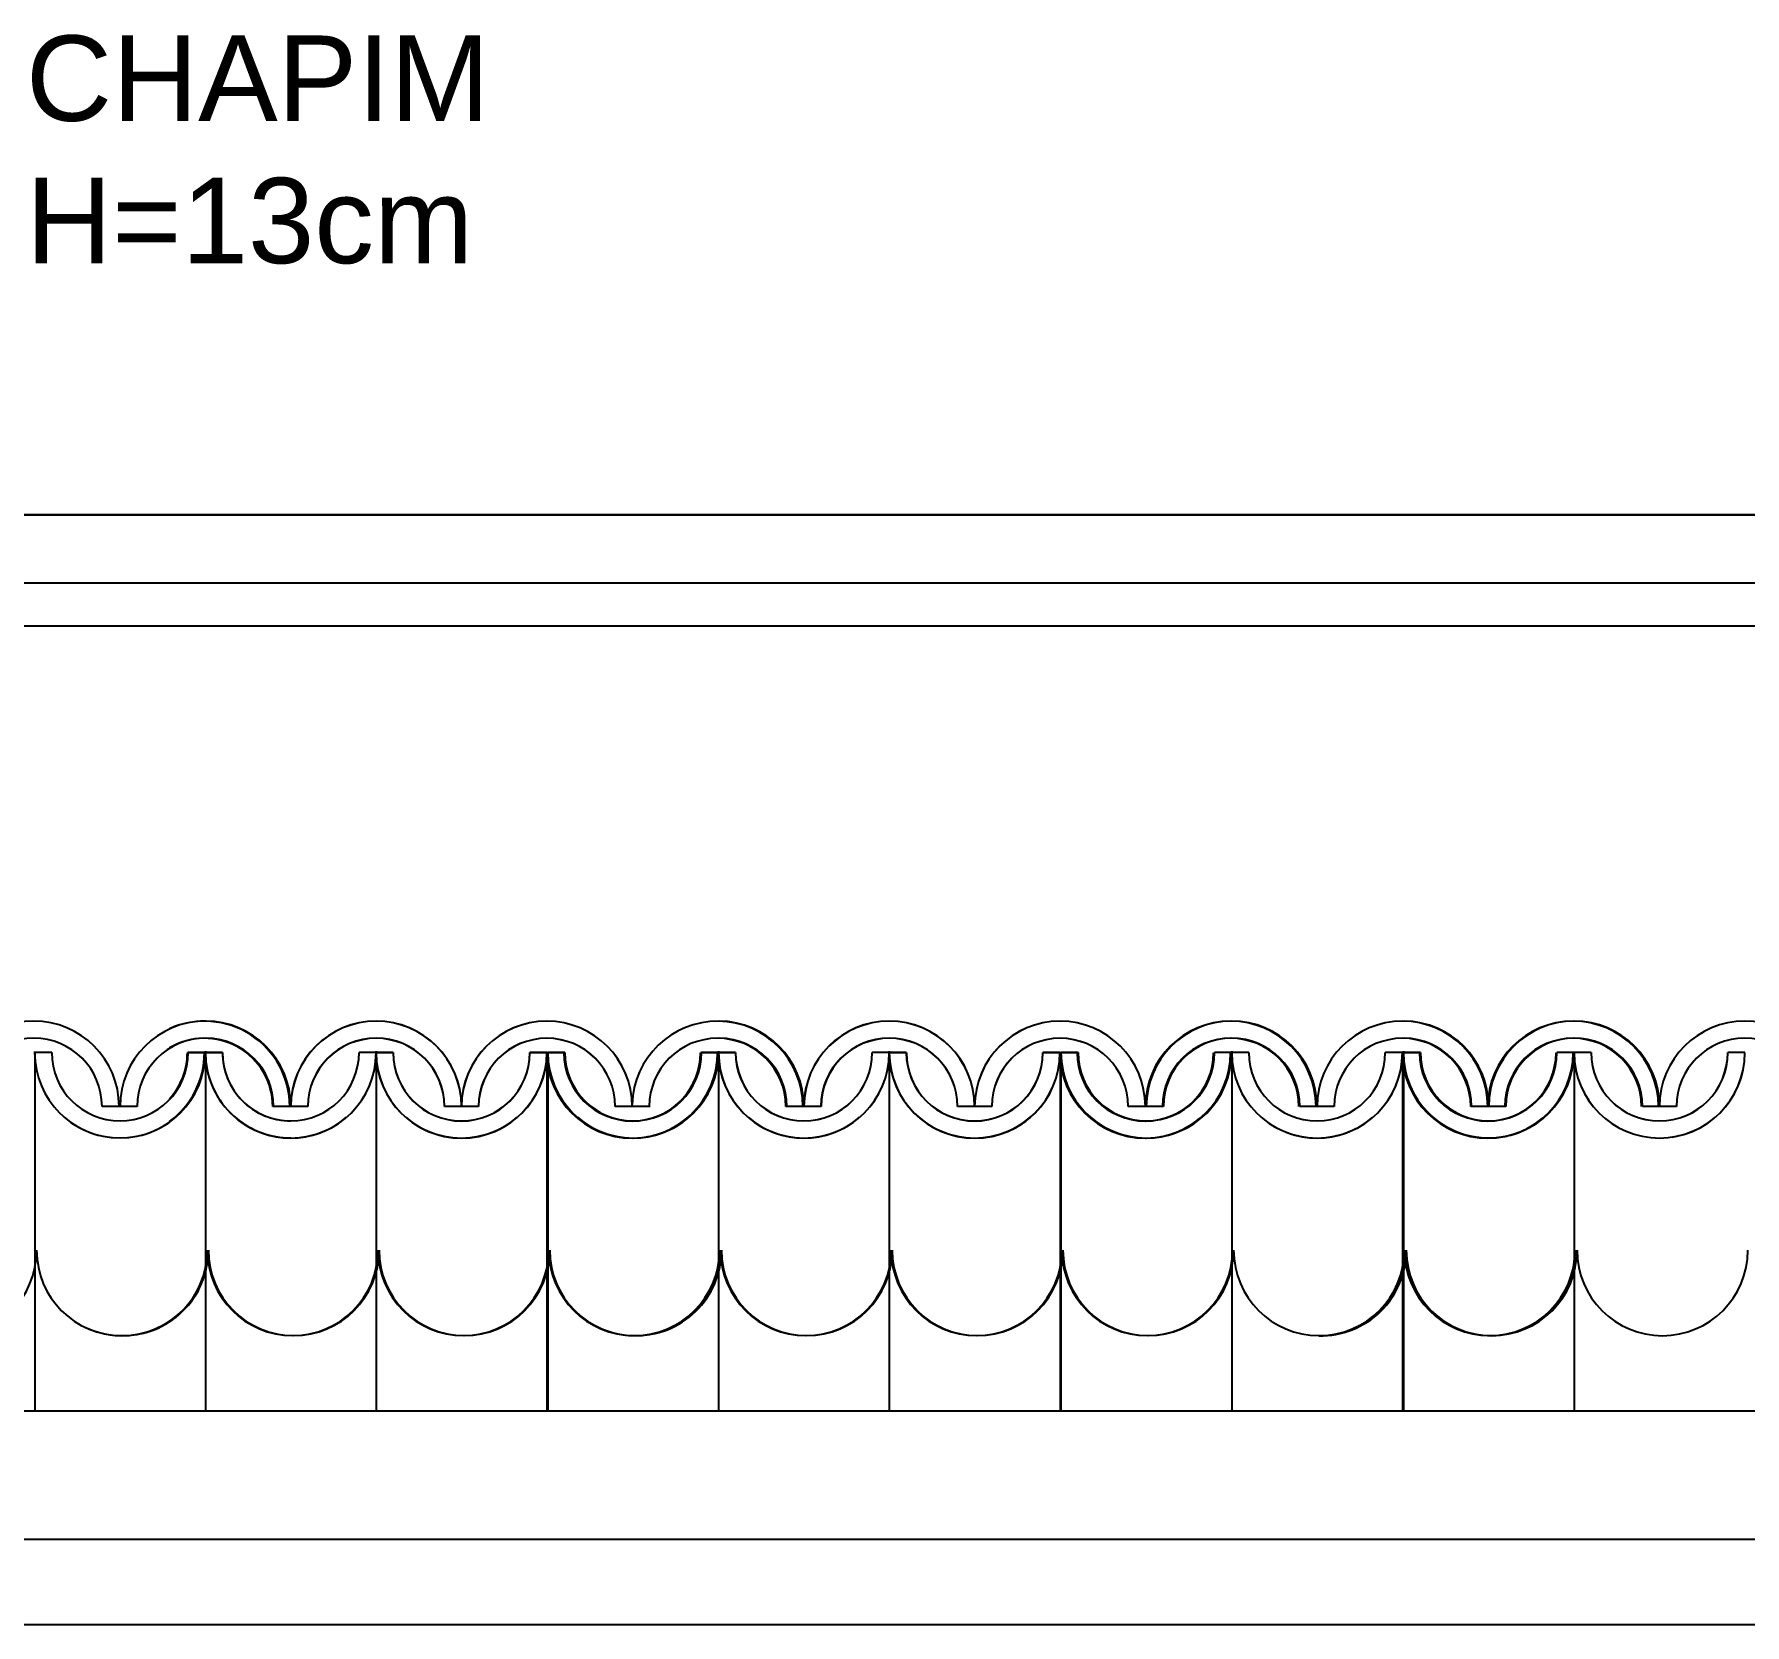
# Model space of a CAD drawing. Header units: millimetres. Extents: x 3724 to 8454, y 143 to 322.
# Drawn here: x 3743.965 to 3745.969, y 149.465 to 151.327 of the extents above; entities that cross this region are included whole.
import ezdxf

# ---------------------------------------------------------------- set-up
doc = ezdxf.new("R2010")
doc.units = ezdxf.units.MM
doc.header["$LTSCALE"] = 20
for name, color, linetype in [('A-PEN-08', 8, 'Continuous'), ('A-PEN-B', 5, 'Continuous'), ('A-PEN-C', 4, 'Continuous'), ('BANHEIRO', 6, 'Continuous')]:
    doc.layers.add(name, color=color, linetype=linetype)
doc.layers.add('COTAS', color=53, linetype='Continuous', lineweight=9)
doc.styles.add('CARIMBO_DADOS', font='arial.ttf', dxfattribs={"height": 0.1})
doc.styles.get("Standard").update_dxf_attribs({"font": 'ARIALUNI.TTF', "height": 0.3})
doc.dimstyles.get("Standard").update_dxf_attribs({"dimtxt": 0.18, "dimasz": 0.18, "dimexe": 0.18, "dimexo": 0.0625, "dimgap": 0.09, "dimtad": 0, "dimtih": 1, "dimtoh": 1, "dimdec": 4, "dimzin": 0, "dimdsep": 46, "dimtxsty": 'Standard', "dimcen": 0.09, "dimadec": 0, "dimazin": 0, "dimtfac": 1, "dimtdec": 4, "dimtofl": 0, "dimtmove": 0, "dimatfit": 3, "dimfxl": 1, "dimtolj": 1, "dimtzin": 0, "dimarcsym": 0})

# ---------------------------------------------------------------- blocks, each defined once
blk = doc.blocks.new('CIRCULOS')
at = {"layer": 'COTAS'}
for p, q in [((0, 4), (0, -4)), ((-4, 0), (4, 0))]:
    blk.add_line(p, q, dxfattribs=at)
for radius in [2, 1]:
    blk.add_circle((0, 0), radius, dxfattribs=at)

msp = doc.modelspace()

# ---------------------------------------------------------------- linework, layer by layer
at = {"layer": 'A-PEN-08', "ltscale": 0.05}
for p, q in [((3743.9658, 150.1347), (3743.9658, 149.7146)), ((3743.9658, 150.1347), (3743.9658, 149.7146)), ((3744.1658, 150.1365), (3744.1658, 149.7146)), ((3744.1658, 150.1365), (3744.1658, 149.7146)), ((3744.1658, 150.1347), (3744.1658, 149.7146)), ((3744.1658, 150.1347), (3744.1658, 149.7146)), ((3744.3658, 150.1365), (3744.3658, 149.7146)), ((3744.3658, 150.1365), (3744.3658, 149.7146)), ((3744.3658, 150.1355), (3744.3658, 149.7146)), ((3744.3658, 150.1355), (3744.3658, 149.7146)), ((3744.5657, 150.1355), (3744.5657, 149.7146)), ((3744.5657, 150.1355), (3744.5657, 149.7146)), ((3744.5669, 150.1347), (3744.5669, 149.7146)), ((3744.5669, 150.1347), (3744.5669, 149.7146)), ((3744.7669, 150.1365), (3744.7669, 149.7146)), ((3744.7669, 150.1365), (3744.7669, 149.7146)), ((3744.7669, 150.1365), (3744.7669, 149.7146)), ((3744.7669, 150.1365), (3744.7669, 149.7146)), ((3744.7669, 150.1347), (3744.7669, 149.7146)), ((3744.7669, 150.1347), (3744.7669, 149.7146)), ((3744.9669, 150.1365), (3744.9669, 149.7146)), ((3744.9669, 150.1365), (3744.9669, 149.7146)), ((3744.9669, 150.1355), (3744.9669, 149.7146)), ((3744.9669, 150.1355), (3744.9669, 149.7146)), ((3745.1669, 150.1355), (3745.1669, 149.7146)), ((3745.1669, 150.1355), (3745.1669, 149.7146)), ((3745.168, 150.1347), (3745.168, 149.7146)), ((3745.168, 150.1347), (3745.168, 149.7146)), ((3745.368, 150.1365), (3745.368, 149.7146)), ((3745.368, 150.1365), (3745.368, 149.7146)), ((3745.568, 150.1355), (3745.568, 149.7146)), ((3745.568, 150.1355), (3745.568, 149.7146)), ((3745.5692, 150.1364), (3745.5692, 149.7146)), ((3745.5692, 150.1364), (3745.5692, 149.7146)), ((3745.7691, 150.1355), (3745.7691, 149.7146)), ((3745.7691, 150.1355), (3745.7691, 149.7146)), ((3749.0771, 149.7146), (3742.3271, 149.7146)), ((3749.0771, 149.7146), (3742.3271, 149.7146))]:
    msp.add_line(p, q, dxfattribs=at)
for centre, start in [((3743.8681, 149.9031), 180), ((3743.8681, 149.9031), 180), ((3744.068, 149.9031), 180), ((3744.068, 149.9031), 180), ((3744.068, 149.9032), 243.6201), ((3744.068, 149.9032), 243.6201), ((3744.0692, 149.9032), 268.6072), ((3744.0692, 149.9032), 268.6072), ((3744.268, 149.9032), 180), ((3744.268, 149.9032), 180), ((3744.2692, 149.9032), 180), ((3744.2692, 149.9032), 180), ((3744.468, 149.9032), 180), ((3744.468, 149.9032), 180), ((3744.4692, 149.9032), 180), ((3744.4692, 149.9032), 180), ((3744.668, 149.9032), 180), ((3744.668, 149.9032), 180), ((3744.6691, 149.9032), 180), ((3744.6691, 149.9032), 180), ((3744.6692, 149.9032), 243.6201), ((3744.6692, 149.9032), 243.6201), ((3744.6703, 149.9032), 268.6072), ((3744.6703, 149.9032), 268.6072), ((3744.8691, 149.9032), 180), ((3744.8691, 149.9032), 180), ((3744.8703, 149.9032), 180), ((3744.8703, 149.9032), 180), ((3745.0691, 149.9032), 180), ((3745.0691, 149.9032), 180), ((3745.0703, 149.9032), 180), ((3745.0703, 149.9032), 180), ((3745.2691, 149.9032), 180), ((3745.2691, 149.9032), 180), ((3745.2703, 149.9032), 180), ((3745.2703, 149.9032), 180), ((3745.4703, 149.9032), 180), ((3745.4703, 149.9032), 180), ((3745.4726, 149.9031), 268.6072), ((3745.4726, 149.9031), 268.6072), ((3745.6703, 149.9032), 180), ((3745.6703, 149.9032), 180), ((3745.6726, 149.9031), 180), ((3745.6726, 149.9031), 180), ((3745.8726, 149.9031), 180), ((3745.8726, 149.9031), 180)]:
    msp.add_arc(centre, 0.1, start, 0, dxfattribs=at)
at = {"layer": 'A-PEN-B', "ltscale": 0.05}
for p, q in [((3749.2271, 150.7646), (3742.1771, 150.7646)), ((3749.2271, 150.7646), (3742.1771, 150.7646)), ((3749.2271, 149.5646), (3742.1771, 149.5646)), ((3749.2271, 149.5646), (3742.1771, 149.5646)), ((3749.2271, 149.4646), (3742.1771, 149.4646)), ((3749.2271, 149.4646), (3742.1771, 149.4646))]:
    msp.add_line(p, q, dxfattribs=at)
at = {"layer": 'A-PEN-C', "ltscale": 0.05}
for p, q in [((3742.4271, 150.7646), (3748.9771, 150.7646)), ((3742.4271, 150.7646), (3748.9771, 150.7646)), ((3742.4271, 150.6846), (3748.9771, 150.6846)), ((3742.4271, 150.6846), (3748.9771, 150.6846)), ((3742.3771, 150.6346), (3749.0271, 150.6346)), ((3742.3771, 150.6346), (3749.0271, 150.6346))]:
    msp.add_line(p, q, dxfattribs=at)
at = {"layer": 'BANHEIRO', "ltscale": 0.05}
for p, q in [((3743.9846, 150.1346), (3743.9646, 150.1346)), ((3743.9846, 150.1346), (3743.9646, 150.1346)), ((3743.9857, 150.1347), (3743.9657, 150.1347)), ((3743.9857, 150.1347), (3743.9657, 150.1347)), ((3743.9858, 150.1347), (3743.9658, 150.1347)), ((3743.9858, 150.1347), (3743.9658, 150.1347)), ((3744.1646, 150.1345), (3744.1446, 150.1345)), ((3744.1646, 150.1345), (3744.1446, 150.1345)), ((3744.1657, 150.1347), (3744.1457, 150.1347)), ((3744.1657, 150.1347), (3744.1457, 150.1347)), ((3744.1846, 150.1345), (3744.1646, 150.1345)), ((3744.1846, 150.1345), (3744.1646, 150.1345)), ((3744.1857, 150.1347), (3744.1657, 150.1347)), ((3744.1857, 150.1347), (3744.1657, 150.1347)), ((3744.1857, 150.1346), (3744.1657, 150.1346)), ((3744.1857, 150.1346), (3744.1657, 150.1346)), ((3744.1857, 150.1346), (3744.1657, 150.1346)), ((3744.1857, 150.1346), (3744.1657, 150.1346)), ((3744.1858, 150.1346), (3744.1658, 150.1346)), ((3744.1858, 150.1346), (3744.1658, 150.1346)), ((3744.3657, 150.1346), (3744.3457, 150.1346)), ((3744.3657, 150.1346), (3744.3457, 150.1346)), ((3744.3657, 150.1346), (3744.3457, 150.1346)), ((3744.3657, 150.1346), (3744.3457, 150.1346)), ((3744.3857, 150.1346), (3744.3657, 150.1346)), ((3744.3857, 150.1346), (3744.3657, 150.1346)), ((3744.3858, 150.1345), (3744.3658, 150.1345)), ((3744.3858, 150.1345), (3744.3658, 150.1345)), ((3744.5657, 150.1346), (3744.5457, 150.1346)), ((3744.5657, 150.1346), (3744.5457, 150.1346)), ((3744.5657, 150.1345), (3744.5457, 150.1345)), ((3744.5657, 150.1345), (3744.5457, 150.1345)), ((3744.5857, 150.1345), (3744.5657, 150.1345)), ((3744.5857, 150.1345), (3744.5657, 150.1345)), ((3744.5858, 150.1345), (3744.5658, 150.1345)), ((3744.5858, 150.1345), (3744.5658, 150.1345)), ((3744.5869, 150.1346), (3744.5669, 150.1346)), ((3744.5869, 150.1346), (3744.5669, 150.1346)), ((3744.5869, 150.1346), (3744.5669, 150.1346)), ((3744.5869, 150.1346), (3744.5669, 150.1346)), ((3744.7657, 150.1345), (3744.7457, 150.1345)), ((3744.7657, 150.1345), (3744.7457, 150.1345)), ((3744.7669, 150.1346), (3744.7469, 150.1346)), ((3744.7669, 150.1346), (3744.7469, 150.1346)), ((3744.7857, 150.1345), (3744.7657, 150.1345)), ((3744.7857, 150.1345), (3744.7657, 150.1345)), ((3744.7868, 150.1346), (3744.7668, 150.1346)), ((3744.7868, 150.1346), (3744.7668, 150.1346)), ((3744.7869, 150.1346), (3744.7669, 150.1346)), ((3744.7869, 150.1346), (3744.7669, 150.1346)), ((3744.7869, 150.1346), (3744.7669, 150.1346)), ((3744.7869, 150.1346), (3744.7669, 150.1346)), ((3744.7869, 150.1346), (3744.7669, 150.1346)), ((3744.7869, 150.1346), (3744.7669, 150.1346)), ((3744.9668, 150.1346), (3744.9468, 150.1346)), ((3744.9668, 150.1346), (3744.9468, 150.1346)), ((3744.9669, 150.1346), (3744.9469, 150.1346)), ((3744.9669, 150.1346), (3744.9469, 150.1346)), ((3744.9868, 150.1346), (3744.9668, 150.1346)), ((3744.9868, 150.1346), (3744.9668, 150.1346)), ((3744.9869, 150.1345), (3744.9669, 150.1345)), ((3744.9869, 150.1345), (3744.9669, 150.1345)), ((3745.1668, 150.1346), (3745.1468, 150.1346)), ((3745.1668, 150.1346), (3745.1468, 150.1346)), ((3745.1669, 150.1345), (3745.1469, 150.1345)), ((3745.1669, 150.1345), (3745.1469, 150.1345)), ((3745.1869, 150.1345), (3745.1669, 150.1345)), ((3745.1869, 150.1345), (3745.1669, 150.1345)), ((3745.1869, 150.1345), (3745.1669, 150.1345)), ((3745.1869, 150.1345), (3745.1669, 150.1345)), ((3745.188, 150.1346), (3745.168, 150.1346)), ((3745.188, 150.1346), (3745.168, 150.1346)), ((3745.188, 150.1346), (3745.168, 150.1346)), ((3745.188, 150.1346), (3745.168, 150.1346)), ((3745.368, 150.1346), (3745.348, 150.1346)), ((3745.368, 150.1346), (3745.348, 150.1346)), ((3745.388, 150.1346), (3745.368, 150.1346)), ((3745.388, 150.1346), (3745.368, 150.1346)), ((3745.568, 150.1346), (3745.548, 150.1346)), ((3745.568, 150.1346), (3745.548, 150.1346)), ((3745.588, 150.1345), (3745.568, 150.1345)), ((3745.588, 150.1345), (3745.568, 150.1345)), ((3745.5891, 150.1347), (3745.5691, 150.1347)), ((3745.5891, 150.1347), (3745.5691, 150.1347)), ((3745.7691, 150.1347), (3745.7491, 150.1347)), ((3745.7691, 150.1347), (3745.7491, 150.1347)), ((3745.7892, 150.1346), (3745.7692, 150.1346)), ((3745.7892, 150.1346), (3745.7692, 150.1346)), ((3745.9691, 150.1346), (3745.9491, 150.1346)), ((3745.9691, 150.1346), (3745.9491, 150.1346)), ((3744.0646, 150.0715), (3744.0446, 150.0715)), ((3744.0646, 150.0715), (3744.0446, 150.0715)), ((3744.0658, 150.0715), (3744.0458, 150.0715)), ((3744.0658, 150.0715), (3744.0458, 150.0715)), ((3744.0717, 150.0715), (3744.0657, 150.0715)), ((3744.0857, 150.0715), (3744.0657, 150.0715)), ((3744.0717, 150.0715), (3744.0657, 150.0715)), ((3744.0857, 150.0715), (3744.0657, 150.0715)), ((3744.2646, 150.0714), (3744.2446, 150.0714)), ((3744.2646, 150.0714), (3744.2446, 150.0714)), ((3744.2657, 150.0715), (3744.2457, 150.0715)), ((3744.2657, 150.0715), (3744.2457, 150.0715)), ((3744.2657, 150.0715), (3744.2457, 150.0715)), ((3744.2657, 150.0715), (3744.2457, 150.0715)), ((3744.2658, 150.0715), (3744.2458, 150.0715)), ((3744.2658, 150.0715), (3744.2458, 150.0715)), ((3744.2717, 150.0715), (3744.2657, 150.0715)), ((3744.2858, 150.0715), (3744.2657, 150.0715)), ((3744.2717, 150.0715), (3744.2657, 150.0715)), ((3744.2857, 150.0715), (3744.2657, 150.0715)), ((3744.2658, 150.0715), (3744.2657, 150.0715)), ((3744.2658, 150.0715), (3744.2657, 150.0715)), ((3744.2717, 150.0715), (3744.2657, 150.0715)), ((3744.2858, 150.0715), (3744.2657, 150.0715)), ((3744.2717, 150.0715), (3744.2657, 150.0715)), ((3744.2857, 150.0715), (3744.2657, 150.0715)), ((3744.2658, 150.0715), (3744.2657, 150.0715)), ((3744.2658, 150.0715), (3744.2657, 150.0715)), ((3744.4657, 150.0715), (3744.4457, 150.0715)), ((3744.4657, 150.0715), (3744.4457, 150.0715)), ((3744.4658, 150.0714), (3744.4458, 150.0714)), ((3744.4658, 150.0714), (3744.4458, 150.0714)), ((3744.4717, 150.0715), (3744.4657, 150.0715)), ((3744.4858, 150.0715), (3744.4657, 150.0715)), ((3744.4717, 150.0715), (3744.4657, 150.0715)), ((3744.4858, 150.0715), (3744.4657, 150.0715)), ((3744.4857, 150.0714), (3744.4657, 150.0714)), ((3744.4857, 150.0714), (3744.4657, 150.0714)), ((3744.6657, 150.0714), (3744.6457, 150.0714)), ((3744.6657, 150.0714), (3744.6457, 150.0714)), ((3744.6658, 150.0714), (3744.6458, 150.0714)), ((3744.6658, 150.0714), (3744.6458, 150.0714)), ((3744.6669, 150.0715), (3744.6469, 150.0715)), ((3744.6669, 150.0715), (3744.6469, 150.0715)), ((3744.6857, 150.0714), (3744.6657, 150.0714)), ((3744.6857, 150.0714), (3744.6657, 150.0714)), ((3744.6728, 150.0715), (3744.6669, 150.0715)), ((3744.6869, 150.0715), (3744.6669, 150.0715)), ((3744.6728, 150.0715), (3744.6669, 150.0715)), ((3744.6869, 150.0715), (3744.6669, 150.0715)), ((3744.8657, 150.0714), (3744.8457, 150.0714)), ((3744.8657, 150.0714), (3744.8457, 150.0714)), ((3744.8669, 150.0715), (3744.8469, 150.0715)), ((3744.8669, 150.0715), (3744.8469, 150.0715)), ((3744.8669, 150.0715), (3744.8469, 150.0715)), ((3744.8669, 150.0715), (3744.8469, 150.0715)), ((3744.8728, 150.0715), (3744.8668, 150.0715)), ((3744.8868, 150.0715), (3744.8668, 150.0715)), ((3744.8728, 150.0715), (3744.8668, 150.0715)), ((3744.8868, 150.0715), (3744.8668, 150.0715)), ((3744.8728, 150.0715), (3744.8669, 150.0715)), ((3744.8869, 150.0715), (3744.8669, 150.0715)), ((3744.8728, 150.0715), (3744.8669, 150.0715)), ((3744.8869, 150.0715), (3744.8669, 150.0715)), ((3745.0668, 150.0715), (3745.0468, 150.0715)), ((3745.0668, 150.0715), (3745.0468, 150.0715)), ((3745.0669, 150.0714), (3745.0469, 150.0714)), ((3745.0669, 150.0714), (3745.0469, 150.0714)), ((3745.0728, 150.0715), (3745.0668, 150.0715)), ((3745.0869, 150.0715), (3745.0668, 150.0715)), ((3745.0728, 150.0715), (3745.0668, 150.0715)), ((3745.0869, 150.0715), (3745.0668, 150.0715)), ((3745.0869, 150.0714), (3745.0669, 150.0714)), ((3745.0869, 150.0714), (3745.0669, 150.0714)), ((3745.2669, 150.0714), (3745.2469, 150.0714)), ((3745.2669, 150.0714), (3745.2469, 150.0714)), ((3745.2669, 150.0714), (3745.2469, 150.0714)), ((3745.2669, 150.0714), (3745.2469, 150.0714)), ((3745.268, 150.0715), (3745.248, 150.0715)), ((3745.268, 150.0715), (3745.248, 150.0715)), ((3745.2868, 150.0714), (3745.2668, 150.0714)), ((3745.2868, 150.0714), (3745.2668, 150.0714)), ((3745.274, 150.0715), (3745.268, 150.0715)), ((3745.288, 150.0715), (3745.268, 150.0715)), ((3745.274, 150.0715), (3745.268, 150.0715)), ((3745.288, 150.0715), (3745.268, 150.0715)), ((3745.468, 150.0715), (3745.448, 150.0715)), ((3745.468, 150.0715), (3745.448, 150.0715)), ((3745.474, 150.0715), (3745.468, 150.0715)), ((3745.488, 150.0715), (3745.468, 150.0715)), ((3745.474, 150.0715), (3745.468, 150.0715)), ((3745.488, 150.0715), (3745.468, 150.0715)), ((3745.668, 150.0714), (3745.648, 150.0714)), ((3745.668, 150.0714), (3745.648, 150.0714)), ((3745.6691, 150.0715), (3745.6491, 150.0715)), ((3745.6691, 150.0715), (3745.6491, 150.0715)), ((3745.688, 150.0714), (3745.668, 150.0714)), ((3745.688, 150.0714), (3745.668, 150.0714)), ((3745.6751, 150.0715), (3745.6691, 150.0715)), ((3745.6892, 150.0715), (3745.6691, 150.0715)), ((3745.6751, 150.0715), (3745.6691, 150.0715)), ((3745.6892, 150.0715), (3745.6691, 150.0715)), ((3745.8692, 150.0715), (3745.8492, 150.0715)), ((3745.8692, 150.0715), (3745.8492, 150.0715)), ((3745.8891, 150.0715), (3745.8691, 150.0715)), ((3745.8891, 150.0715), (3745.8691, 150.0715))]:
    msp.add_line(p, q, dxfattribs=at)
for centre, radius, start, end in [((3744.0782, 150.1008), 0.1, 180, 180), ((3744.0782, 150.1008), 0.1, 180, 180), ((3744.0782, 150.1008), 0.1, 180, 180), ((3744.0782, 150.1008), 0.1, 180, 180), ((3744.2782, 150.1007), 0.1, 180, 180), ((3744.2782, 150.1007), 0.1, 180, 180), ((3744.2782, 150.1007), 0.1, 180, 180), ((3744.2782, 150.1007), 0.1, 180, 180), ((3744.6793, 150.1007), 0.1, 180, 180), ((3744.6793, 150.1007), 0.1, 180, 180), ((3744.6793, 150.1007), 0.1, 180, 180), ((3744.6793, 150.1007), 0.1, 180, 180), ((3744.8793, 150.1007), 0.1, 180, 180), ((3744.8793, 150.1007), 0.1, 180, 180), ((3744.8793, 150.1007), 0.1, 180, 180), ((3744.8793, 150.1007), 0.1, 180, 180), ((3745.2805, 150.1007), 0.1, 180, 180), ((3745.2805, 150.1007), 0.1, 180, 180), ((3745.2805, 150.1007), 0.1, 180, 180), ((3745.2805, 150.1007), 0.1, 180, 180), ((3743.9646, 150.0715), 0.1, 0, 180), ((3743.9646, 150.0715), 0.1, 0, 180), ((3744.1657, 150.0715), 0.1, 0, 180), ((3744.1657, 150.0715), 0.1, 0, 180), ((3744.1646, 150.0714), 0.1, 0, 114.1599), ((3744.1646, 150.0714), 0.1, 0, 114.1599), ((3744.1657, 150.0715), 0.1, 0, 89.3853), ((3744.1657, 150.0715), 0.1, 0, 89.3853), ((3744.3657, 150.0715), 0.1, 0, 180), ((3744.3657, 150.0715), 0.1, 0, 180), ((3744.3658, 150.0714), 0.1, 0, 179.9658), ((3744.3658, 150.0714), 0.1, 0, 179.9658), ((3744.5657, 150.0714), 0.1, 0, 180), ((3744.5657, 150.0714), 0.1, 0, 180), ((3744.5658, 150.0714), 0.1, 0, 179.9658), ((3744.5658, 150.0714), 0.1, 0, 179.9658), ((3744.7657, 150.0714), 0.1, 0, 178.6712), ((3744.7657, 150.0714), 0.1, 0, 178.6712), ((3744.7669, 150.0715), 0.1, 0, 89.3853), ((3744.7669, 150.0715), 0.1, 0, 89.3853), ((3744.9668, 150.0715), 0.1, 0, 180), ((3744.9668, 150.0715), 0.1, 0, 180), ((3744.9669, 150.0714), 0.1, 0, 179.9658), ((3744.9669, 150.0714), 0.1, 0, 179.9658), ((3745.1669, 150.0714), 0.1, 0, 180), ((3745.1669, 150.0714), 0.1, 0, 179.9658), ((3745.1669, 150.0714), 0.1, 0, 180), ((3745.1669, 150.0714), 0.1, 0, 179.9658), ((3745.3668, 150.0714), 0.1, 0, 180), ((3745.3668, 150.0714), 0.1, 0, 180), ((3745.368, 150.0715), 0.1, 0, 180), ((3745.368, 150.0715), 0.1, 0, 180), ((3745.568, 150.0714), 0.1, 0, 179.9658), ((3745.568, 150.0714), 0.1, 0, 179.9658), ((3745.5691, 150.0715), 0.1, 0, 89.3853), ((3745.5691, 150.0715), 0.1, 0, 89.3853), ((3745.768, 150.0714), 0.1, 0, 180), ((3745.768, 150.0714), 0.1, 0, 180), ((3745.7692, 150.0715), 0.1, 0, 179.9658), ((3745.7692, 150.0715), 0.1, 0, 179.9658), ((3745.9691, 150.0715), 0.1, 0, 180), ((3745.9691, 150.0715), 0.1, 0, 180), ((3743.9646, 150.0715), 0.08, 0, 180), ((3743.9646, 150.0715), 0.08, 0, 180), ((3744.0657, 150.1347), 0.1, 180, 0), ((3744.0657, 150.1347), 0.1, 180, 0), ((3744.0657, 150.1347), 0.08, 180, 0), ((3744.0657, 150.1347), 0.08, 180, 0), ((3744.1657, 150.0715), 0.08, 0, 180), ((3744.1657, 150.0715), 0.08, 0, 180), ((3744.1646, 150.0714), 0.08, 0, 120.7709), ((3744.1646, 150.0714), 0.08, 0, 120.7709), ((3744.0646, 150.1345), 0.08, 317.5948, 0), ((3744.0646, 150.1345), 0.1, 306.2078, 0), ((3744.0646, 150.1345), 0.08, 317.5377, 0), ((3744.0646, 150.1345), 0.1, 306.1696, 0), ((3744.0646, 150.1345), 0.08, 317.5948, 0), ((3744.0646, 150.1345), 0.1, 306.2078, 0), ((3744.0646, 150.1345), 0.08, 317.5377, 0), ((3744.0646, 150.1345), 0.1, 306.1696, 0), ((3744.0658, 150.154), 0.1, 348.8426, 348.9055), ((3744.0658, 150.154), 0.1, 348.8426, 348.9055), ((3744.2657, 150.1347), 0.1, 180, 270.0462), ((3744.2657, 150.1347), 0.1, 180, 270.0462), ((3744.2657, 150.1346), 0.1, 180, 0), ((3744.2657, 150.1346), 0.1, 180, 0), ((3744.2657, 150.1346), 0.1, 180, 0), ((3744.2657, 150.1346), 0.1, 180, 0), ((3744.1657, 150.0715), 0.08, 0, 89.2316), ((3744.1657, 150.0715), 0.08, 0, 89.2316), ((3744.2657, 150.1347), 0.08, 180, 270.0578), ((3744.2657, 150.1347), 0.08, 180, 270.0578), ((3744.2657, 150.1346), 0.08, 180, 0), ((3744.2657, 150.1346), 0.08, 180, 0), ((3744.2657, 150.1346), 0.08, 180, 0), ((3744.2657, 150.1346), 0.08, 180, 0), ((3744.3657, 150.0715), 0.08, 0, 180), ((3744.3657, 150.0715), 0.08, 0, 180), ((3744.3658, 150.0714), 0.08, 0, 179.9573), ((3744.3658, 150.0714), 0.08, 0, 179.9573), ((3744.4657, 150.1346), 0.1, 180, 0), ((3744.4657, 150.1346), 0.1, 180, 0), ((3744.4657, 150.1345), 0.1, 180, 0), ((3744.4657, 150.1345), 0.1, 180, 0), ((3744.4658, 150.1345), 0.1, 180, 0), ((3744.4658, 150.1345), 0.1, 180, 0), ((3744.4657, 150.1346), 0.08, 180, 0), ((3744.4657, 150.1346), 0.08, 180, 0), ((3744.4657, 150.1345), 0.08, 180, 0), ((3744.4657, 150.1345), 0.08, 180, 0), ((3744.4658, 150.1345), 0.08, 180, 0), ((3744.4658, 150.1345), 0.08, 180, 0), ((3744.5657, 150.0714), 0.08, 0, 180), ((3744.5657, 150.0714), 0.08, 0, 180), ((3744.5658, 150.0714), 0.08, 0, 179.9573), ((3744.5658, 150.0714), 0.08, 0, 179.9573), ((3744.6657, 150.1345), 0.1, 180, 0), ((3744.6657, 150.1345), 0.1, 180, 0), ((3744.6658, 150.1345), 0.1, 180, 0), ((3744.6658, 150.1345), 0.1, 180, 0), ((3744.6669, 150.1346), 0.1, 180, 0), ((3744.6669, 150.1346), 0.1, 180, 0), ((3744.6657, 150.1345), 0.08, 180, 0), ((3744.6657, 150.1345), 0.08, 180, 0), ((3744.6658, 150.1345), 0.08, 180, 0), ((3744.6658, 150.1345), 0.08, 180, 0), ((3744.6669, 150.1346), 0.08, 180, 0), ((3744.6669, 150.1346), 0.08, 180, 0), ((3744.7657, 150.0714), 0.08, 0, 179.9591), ((3744.7657, 150.0714), 0.08, 0, 179.9591), ((3744.6657, 150.1345), 0.08, 317.5948, 0), ((3744.6657, 150.1345), 0.1, 306.2078, 0), ((3744.6658, 150.1345), 0.08, 317.5377, 0), ((3744.6658, 150.1345), 0.1, 306.1696, 0), ((3744.6657, 150.1345), 0.08, 317.5948, 0), ((3744.6657, 150.1345), 0.1, 306.2078, 0), ((3744.6658, 150.1345), 0.08, 317.5377, 0), ((3744.6658, 150.1345), 0.1, 306.1696, 0), ((3744.6669, 150.154), 0.1, 348.8426, 348.9055), ((3744.6669, 150.154), 0.1, 348.8426, 348.9055), ((3744.8668, 150.1346), 0.1, 180, 0), ((3744.8668, 150.1346), 0.1, 180, 0), ((3744.8669, 150.1346), 0.1, 180, 0), ((3744.8669, 150.1346), 0.1, 180, 0), ((3744.7669, 150.0715), 0.08, 0, 89.2316), ((3744.7669, 150.0715), 0.08, 0, 89.2316), ((3744.8668, 150.1346), 0.08, 180, 0), ((3744.8668, 150.1346), 0.08, 180, 0), ((3744.8669, 150.1346), 0.08, 180, 0), ((3744.8669, 150.1346), 0.08, 180, 0), ((3744.9668, 150.0715), 0.08, 0, 180), ((3744.9668, 150.0715), 0.08, 0, 180), ((3744.9669, 150.0714), 0.08, 0, 179.9573), ((3744.9669, 150.0714), 0.08, 0, 179.9573), ((3745.0668, 150.1346), 0.1, 180, 0), ((3745.0668, 150.1346), 0.1, 180, 0), ((3745.0669, 150.1345), 0.1, 180, 0), ((3745.0669, 150.1345), 0.1, 180, 0), ((3745.0669, 150.1345), 0.1, 180, 0), ((3745.0669, 150.1345), 0.1, 180, 0), ((3745.0668, 150.1346), 0.08, 180, 0), ((3745.0668, 150.1346), 0.08, 180, 0), ((3745.0669, 150.1345), 0.08, 180, 0), ((3745.0669, 150.1345), 0.08, 180, 0), ((3745.0669, 150.1345), 0.08, 180, 0), ((3745.0669, 150.1345), 0.08, 180, 0), ((3745.1669, 150.0714), 0.08, 0, 180), ((3745.1669, 150.0714), 0.08, 0, 179.9573), ((3745.1669, 150.0714), 0.08, 0, 180), ((3745.1669, 150.0714), 0.08, 0, 179.9573), ((3745.2668, 150.1345), 0.1, 180, 0), ((3745.2668, 150.1345), 0.1, 180, 0), ((3745.2669, 150.1345), 0.1, 180, 0), ((3745.2669, 150.1345), 0.1, 180, 0), ((3745.268, 150.1346), 0.1, 180, 0), ((3745.268, 150.1346), 0.1, 180, 0), ((3745.2668, 150.1345), 0.08, 180, 0), ((3745.2668, 150.1345), 0.08, 180, 0), ((3745.2669, 150.1345), 0.08, 180, 0), ((3745.2669, 150.1345), 0.08, 180, 0), ((3745.268, 150.1346), 0.08, 180, 0), ((3745.268, 150.1346), 0.08, 180, 0), ((3745.3668, 150.0714), 0.08, 0, 180), ((3745.3668, 150.0714), 0.08, 0, 180), ((3745.368, 150.0715), 0.08, 0, 180), ((3745.368, 150.0715), 0.08, 0, 180), ((3745.468, 150.1346), 0.1, 180, 0), ((3745.468, 150.1346), 0.1, 180, 0), ((3745.468, 150.1346), 0.08, 180, 0), ((3745.468, 150.1346), 0.08, 180, 0), ((3745.568, 150.0714), 0.08, 0, 179.9573), ((3745.568, 150.0714), 0.08, 0, 179.9573), ((3745.4691, 150.154), 0.1, 348.8426, 348.9055), ((3745.4691, 150.154), 0.1, 348.8426, 348.9055), ((3745.668, 150.1345), 0.1, 180, 0), ((3745.668, 150.1345), 0.1, 180, 0), ((3745.668, 150.1345), 0.1, 180, 0), ((3745.668, 150.1345), 0.1, 180, 0), ((3745.6691, 150.1347), 0.1, 180, 0), ((3745.6691, 150.1347), 0.1, 180, 0), ((3745.5691, 150.0715), 0.08, 0, 89.2316), ((3745.5691, 150.0715), 0.08, 0, 89.2316), ((3745.668, 150.1345), 0.08, 180, 0), ((3745.668, 150.1345), 0.08, 180, 0), ((3745.668, 150.1345), 0.08, 180, 0), ((3745.668, 150.1345), 0.08, 180, 0), ((3745.6691, 150.1347), 0.08, 180, 0), ((3745.6691, 150.1347), 0.08, 180, 0), ((3745.768, 150.0714), 0.08, 0, 180), ((3745.768, 150.0714), 0.08, 0, 180), ((3745.7692, 150.0715), 0.08, 0, 179.9573), ((3745.7692, 150.0715), 0.08, 0, 179.9573), ((3745.8691, 150.1346), 0.1, 180, 0), ((3745.8691, 150.1346), 0.1, 180, 0), ((3745.8692, 150.1346), 0.1, 180, 0), ((3745.8692, 150.1346), 0.1, 180, 0), ((3745.8691, 150.1346), 0.08, 180, 0), ((3745.8691, 150.1346), 0.08, 180, 0), ((3745.8692, 150.1346), 0.08, 180, 0), ((3745.8692, 150.1346), 0.08, 180, 0), ((3745.9691, 150.0715), 0.08, 0, 180), ((3745.9691, 150.0715), 0.08, 0, 180), ((3744.3658, 150.0715), 0.1, 178.6711, 179.9658), ((3744.3658, 150.0715), 0.1, 178.6711, 179.9658), ((3744.0657, 150.1347), 0.1, 229.2531, 310.7469), ((3744.0657, 150.1347), 0.1, 229.2531, 310.7469), ((3744.0646, 150.1345), 0.1, 306.2078, 310.7469), ((3744.0646, 150.1345), 0.1, 306.2078, 310.7469), ((3744.2657, 150.1346), 0.1, 229.2531, 310.7469), ((3744.2657, 150.1346), 0.1, 229.2531, 310.7469), ((3744.2657, 150.1347), 0.1, 229.2531, 270.0462), ((3744.2657, 150.1347), 0.1, 229.2531, 270.0462), ((3744.2657, 150.1346), 0.1, 229.2531, 310.7469), ((3744.2657, 150.1346), 0.1, 229.2531, 310.7469), ((3744.4657, 150.1346), 0.1, 229.2531, 310.7469), ((3744.4657, 150.1346), 0.1, 229.2531, 310.7469), ((3744.4657, 150.1345), 0.1, 278.6269, 310.7469), ((3744.4657, 150.1345), 0.1, 278.6269, 310.7469), ((3744.6669, 150.1346), 0.1, 229.2531, 310.7469), ((3744.6669, 150.1346), 0.1, 229.2531, 310.7469), ((3744.6657, 150.1345), 0.1, 278.6269, 310.7469), ((3744.6657, 150.1345), 0.1, 278.6269, 310.7469), ((3744.6657, 150.1345), 0.1, 306.2078, 310.7469), ((3744.6657, 150.1345), 0.1, 306.2078, 310.7469), ((3744.8669, 150.1346), 0.1, 229.2531, 310.7469), ((3744.8668, 150.1346), 0.1, 229.2531, 310.7469), ((3744.8669, 150.1346), 0.1, 229.2531, 310.7469), ((3744.8668, 150.1346), 0.1, 229.2531, 310.7469), ((3745.0668, 150.1346), 0.1, 229.2531, 310.7469), ((3745.0668, 150.1346), 0.1, 229.2531, 310.7469), ((3745.0669, 150.1345), 0.1, 278.6269, 310.7469), ((3745.0669, 150.1345), 0.1, 278.6269, 310.7469), ((3745.268, 150.1346), 0.1, 229.2531, 310.7469), ((3745.268, 150.1346), 0.1, 229.2531, 310.7469), ((3745.2668, 150.1345), 0.1, 278.6269, 310.7469), ((3745.2668, 150.1345), 0.1, 278.6269, 310.7469), ((3745.468, 150.1346), 0.1, 229.2531, 310.7469), ((3745.468, 150.1346), 0.1, 229.2531, 310.7469), ((3745.6691, 150.1347), 0.1, 229.2531, 310.7469), ((3745.6691, 150.1347), 0.1, 229.2531, 310.7469), ((3745.668, 150.1345), 0.1, 278.6269, 310.7469), ((3745.668, 150.1345), 0.1, 278.6269, 310.7469), ((3745.8691, 150.1346), 0.1, 278.6269, 310.7469), ((3745.8691, 150.1346), 0.1, 278.6269, 310.7469)]:
    msp.add_arc(centre, radius, start, end, dxfattribs=at)

# ---------------------------------------------------------------- texts
at = {"layer": 'A-PEN-08', "color": 230, "ltscale": 0.05, "insert": (3743.9555, 151.3258), "char_height": 0.1, "attachment_point": 1, "style": 'CARIMBO_DADOS'}
msp.add_mtext('CHAPIM \\PH=13cm', dxfattribs=at)
msp.add_mtext('CHAPIM \\PH=13cm', dxfattribs=at)

# ---------------------------------------------------------------- leaders
at = {"layer": 'A-PEN-08', "ltscale": 0.05, "annotation_type": 0, "has_hookline": 1, "hookline_direction": 0, "text_width": 0.5258}
msp.add_leader([(3743.608, 150.7227), (3743.608, 151.2758), (3743.8855, 151.2758)], dimstyle='Standard', override={"dimtxt": 0.1, "dimasz": 0.01, "dimexe": 0, "dimexo": 0, "dimgap": 0.07, "dimtad": 0, "dimtih": 0, "dimtoh": 0, "dimdec": 2, "dimzin": 5, "dimtxsty": 'CARIMBO_DADOS', "dimcen": 0, "dimse1": 1, "dimse2": 1, "dimclrd": 8, "dimclre": 8, "dimclrt": 230, "dimtfac": 100, "dimtdec": 2, "dimtix": 1, "dimtofl": 1, "dimtmove": 2, "dimldrblk": 'CIRCULOS', "dimfxl": 0, "dimfxlon": 1, "dimtzin": 5, "dimarcsym": 1}, dxfattribs=at)
msp.add_leader([(3743.608, 150.7227), (3743.608, 151.2758), (3743.8855, 151.2758)], dimstyle='Standard', override={"dimtxt": 0.1, "dimasz": 0.01, "dimexe": 0, "dimexo": 0, "dimgap": 0.07, "dimtad": 0, "dimtih": 0, "dimtoh": 0, "dimdec": 2, "dimzin": 5, "dimtxsty": 'CARIMBO_DADOS', "dimcen": 0, "dimse1": 1, "dimse2": 1, "dimclrd": 8, "dimclre": 8, "dimclrt": 230, "dimtfac": 100, "dimtdec": 2, "dimtix": 1, "dimtofl": 1, "dimtmove": 2, "dimldrblk": 'CIRCULOS', "dimfxl": 0, "dimfxlon": 1, "dimtzin": 5, "dimarcsym": 1}, dxfattribs=at)

doc.saveas('drawing.dxf')
